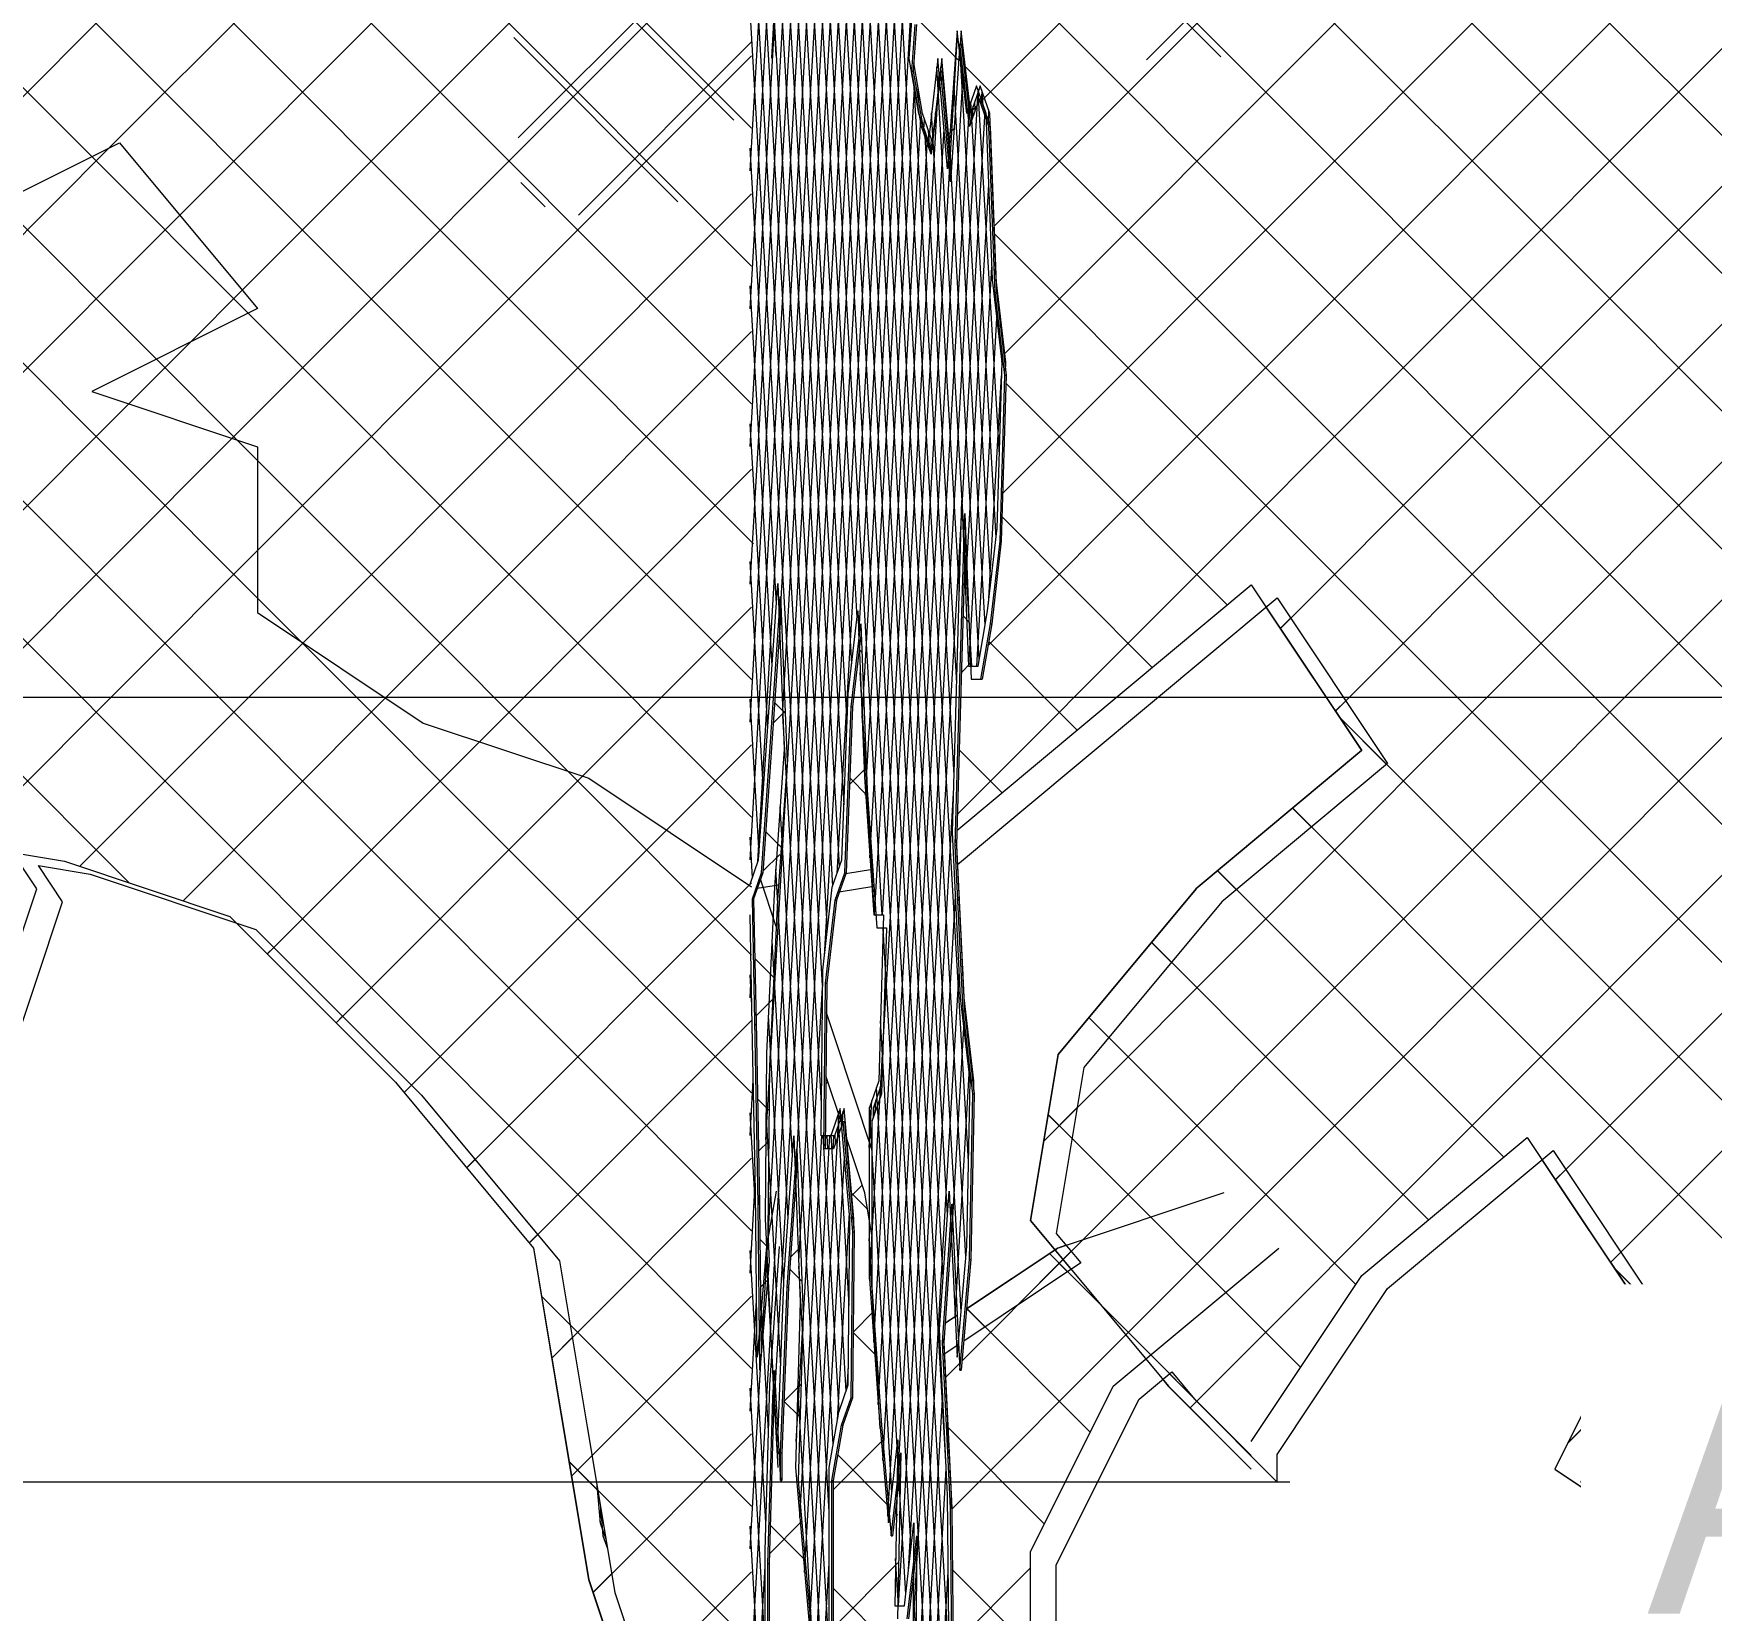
# Model space of a CAD drawing. Header units: millimetres. Extents: x -35517 to 139323, y -3702 to 5999.
# Drawn here: x 134307 to 135261, y 1986 to 2884 of the extents above; entities that cross this region are included whole.
import ezdxf

# ---------------------------------------------------------------- set-up
doc = ezdxf.new("R2010")
doc.units = ezdxf.units.MM
for name, color, linetype, lineweight in [('G-ANNO-TEXT', 231, 'Continuous', 5), ('G-IMPT', 8, 'Continuous', 5), ('L-PLNT', 71, 'Continuous', 5)]:
    doc.layers.add(name, color=color, linetype=linetype, lineweight=lineweight)
doc.styles.add('Arial', font='arial.ttf', dxfattribs={"width": 0.9, "height": 150})

# ---------------------------------------------------------------- blocks, each defined once
blk = doc.blocks.new('SVA_Shades of Green Tree - Australian_Tree_based_on_Leopard_Tree_2901-1101184-GENERAL EAST ELEVATION')
at = {"layer": 'G-IMPT'}
for p, q in [((26189.12, 2802), (26161.9, 3271.99)), ((26185.78, 2781.17), (26160.01, 3226.25)), ((26158.84, 2691.39), (26188.7, 3206.92)), ((26506.91, 2690.55), (27021.58, 3206.08)), ((26138.98, 2751.37), (25710.09, 3180.99)), ((26138.98, 2829.8), (25792.46, 3176.91)), ((26138.2, 2648.69), (26168.8, 3177.13)), ((26155.07, 2704.68), (26182.34, 3175.56)), ((26276.97, 2773.93), (26678.65, 3176.28)), ((26441.88, 2703.84), (26911.97, 3174.71)), ((26168.55, 2780.59), (26191.08, 3169.58)), ((26674.26, 2779.75), (27062.6, 3168.74)), ((26144.03, 2670.89), (26172.31, 3159.31)), ((26189.93, 2866.35), (26173.24, 3154.61)), ((26282.51, 2701.06), (26739.15, 3158.47)), ((26138.98, 2672.95), (25667.02, 3145.7)), ((26147.6, 2654.16), (26175.82, 3141.49)), ((25763.61, 2813.67), (25442.9, 3134.91)), ((26165.96, 2652.87), (26138.2, 3132.23)), ((26174.06, 2797.39), (26193.46, 3132.25)), ((26313.15, 2653.32), (26799.66, 3140.65)), ((26084.54, 2570.62), (25525.66, 3130.44)), ((26153, 2871.28), (26138.2, 3126.75)), ((26180.46, 2794.68), (26161.93, 3114.67)), ((26140.11, 2593.38), (25623.95, 3110.42)), ((25813.66, 2780.42), (26138.98, 3106.29)), ((26178.71, 2799.13), (26196.45, 3105.6)), ((25280.84, 2403.55), (25963.44, 3087.3)), ((25773.5, 2818.62), (26032.53, 3078.08)), ((26151.98, 2102.35), (26208.14, 3072.1)), ((26175.5, 2801.78), (26160.18, 3066.45)), ((26164.04, 2232.15), (26212.68, 3072.1)), ((26189.44, 2827.68), (26203.6, 3072.1)), ((26258.3, 2156.42), (26205.27, 3072.1)), ((26261.02, 2187.78), (26209.81, 3072.1)), ((26388.63, 2101.5), (27356.76, 3071.25)), ((26596.51, 2231.3), (27435.06, 3071.25)), ((26226.7, 2623.58), (26201.23, 3063.47)), ((26262.44, 2241.71), (26215.17, 3058.04)), ((26164.16, 2605.51), (26138.2, 3053.8)), ((26201.98, 2808.88), (26215.94, 3049.93)), ((26164.34, 2759.29), (26147.94, 3042.52)), ((26207.75, 2872.31), (26198.25, 3036.4)), ((26601.71, 2758.44), (26318.95, 3041.67)), ((25849.26, 2737.65), (26138.98, 3027.86)), ((26138.2, 2805.55), (26151.06, 3027.56)), ((26629.65, 2652.02), (26248.06, 3034.26)), ((26406.14, 2870.43), (26248.11, 3028.73)), ((26171.64, 2790.02), (26158.11, 3023.68)), ((26209.87, 2866.75), (26218.76, 3020.27)), ((26727.62, 2789.18), (26494.35, 3022.83)), ((26138.2, 2727.12), (26154.61, 3010.52)), ((26167.78, 2778.26), (26154.23, 3012.37)), ((26204.98, 2841.82), (26195.28, 3009.34)), ((26269.77, 2845.15), (26434.01, 3009.67)), ((26661.06, 2777.42), (26427.34, 3011.53)), ((26212.65, 2836.26), (26221.59, 2990.61)), ((26202.2, 2811.33), (26192.3, 2982.27)), ((26128.99, 2834.34), (25984.81, 2978.75)), ((26153.6, 2709.43), (26138.2, 2975.37)), ((26214.65, 2792.33), (26224.41, 2960.96)), ((26598.63, 2604.67), (26240.44, 2963.46)), ((26006.2, 2824.36), (26138.98, 2957.37)), ((25843.47, 2653.42), (26138.98, 2949.43)), ((26150.54, 2869.62), (26154.83, 2943.71)), ((26363.73, 2868.78), (26437.69, 2942.87)), ((26215.4, 2726.98), (26227.24, 2931.3)), ((26182.67, 2789.08), (26190.72, 2928.08)), ((26199.43, 2780.84), (26190.75, 2930.69)), ((26152.21, 2655.08), (26138.2, 2896.94)), ((26216.36, 2665.12), (26230.06, 2901.64)), ((26228, 2395.49), (26256.26, 2883.45)), ((26256.98, 2868.47), (26233.14, 2892.35)), ((26258.15, 2877.93), (26258.47, 2883.45)), ((26097.08, 2787.87), (26003.7, 2881.4)), ((26040.53, 2780.32), (26138.98, 2878.94)), ((25857.94, 2589.49), (26138.98, 2871)), ((26197.02, 2743.91), (26189.93, 2866.35)), ((26197.49, 2652.99), (26209.87, 2866.75)), ((26215.21, 2743.55), (26207.75, 2872.31)), ((26264.28, 2523.62), (26244.53, 2864.65)), ((26246.89, 2862.21), (26246.75, 2864.65)), ((26275.18, 2570.81), (26257.88, 2869.43)), ((26416.58, 2708.59), (26259.8, 2865.64)), ((26260.83, 2856.69), (26260.1, 2869.43)), ((26230.64, 2597.93), (26245.87, 2860.86)), ((26231.11, 2370.73), (26259.29, 2857.31)), ((26247.87, 2857.24), (26248.08, 2860.86)), ((26272, 2547.28), (26254.06, 2856.91)), ((26261.25, 2853.06), (26261.5, 2857.31)), ((26217.8, 2611.46), (26231.74, 2852.17)), ((26254.25, 2461.66), (26231.58, 2853.08)), ((26233.66, 2847.13), (26233.95, 2852.17)), ((26234.38, 2843.02), (26233.79, 2853.08)), ((26240.64, 2378.46), (26268, 2850.92)), ((26280.03, 2643.92), (26268.04, 2850.79)), ((26269.86, 2844.87), (26270.21, 2850.92)), ((26270.75, 2842.33), (26270.26, 2850.79)), ((26197.87, 2580.99), (26212.65, 2836.26)), ((26217.35, 2628.18), (26204.98, 2841.82)), ((26238.22, 2415.06), (26262.96, 2842.33)), ((26257.27, 2566.21), (26241.51, 2838.51)), ((26243.8, 2837.15), (26243.72, 2838.51)), ((26258.88, 2615.09), (26271.89, 2839.72)), ((26262.96, 2838.33), (26267.22, 2842.59)), ((26278.2, 2596.95), (26263.85, 2844.88)), ((26264.79, 2835.6), (26265.18, 2842.33)), ((26266.34, 2840.07), (26266.06, 2844.88)), ((26273.76, 2833.67), (26274.11, 2839.72)), ((26186.63, 2779.03), (26189.44, 2827.68)), ((26219.9, 2569.38), (26235.28, 2834.96)), ((26227.95, 2473.07), (26248.59, 2829.5)), ((26237.15, 2828.91), (26237.5, 2834.96)), ((26255.76, 2513.93), (26237.55, 2828.45)), ((26240.25, 2819.98), (26239.76, 2828.45)), ((26250.59, 2825.94), (26254.28, 2829.63)), ((26250.6, 2825.88), (26250.81, 2829.5)), ((25624.17, 2669.04), (25773.5, 2818.62)), ((26147.76, 2653.54), (26138.2, 2818.51)), ((26228.34, 2636.66), (26239.18, 2823.76)), ((26241.04, 2817.71), (26241.39, 2823.76)), ((26268.59, 2527.67), (26251.59, 2821.27)), ((25852.59, 2724.54), (25763.61, 2813.67)), ((26197.12, 2724.99), (26201.98, 2808.88)), ((26251.45, 1960.9), (26202.2, 2811.33)), ((26021.58, 2785.06), (26007.79, 2798.88)), ((26147.14, 2254.07), (26178.71, 2799.13)), ((26193.46, 2491.72), (26175.5, 2801.78)), ((26197.47, 2657.79), (26189.12, 2802)), ((26260.7, 2568.05), (26274, 2797.71)), ((26276.12, 2795.98), (26276.22, 2797.71)), ((26305.22, 2253.23), (26849.36, 2798.29)), ((25883.81, 2536.97), (26138.98, 2792.57)), ((26147.79, 2186.76), (26182.67, 2789.08)), ((26165.91, 2656.56), (26174.06, 2797.39)), ((26191.64, 2444.67), (26171.64, 2790.02)), ((26196.07, 2525.05), (26180.46, 2794.68)), ((26200.09, 2541.03), (26214.65, 2792.33)), ((26316.31, 2185.92), (26917.62, 2788.23)), ((26628.73, 2655.71), (26769.32, 2796.55)), ((25635.36, 2601.82), (25813.66, 2780.42)), ((25800.38, 2698.4), (25711.4, 2787.53)), ((26149.85, 2143.99), (26186.63, 2779.03)), ((26164.98, 2718.93), (26168.55, 2780.59)), ((26197.91, 2571.66), (26185.78, 2781.17)), ((26247.11, 1957.47), (26199.43, 2780.84)), ((26612.7, 2718.09), (26674.26, 2779.75)), ((26189.12, 2409.75), (26167.78, 2778.26)), ((26392.56, 2654.23), (26277.13, 2769.86)), ((26351.91, 2143.15), (26985.88, 2778.18)), ((27028.96, 2408.9), (26661.06, 2777.42)), ((26185.23, 2398.55), (26164.34, 2759.29)), ((25857.94, 2562.31), (25669.58, 2750.99)), ((26262.67, 2523.62), (26275.82, 2750.66)), ((26277.93, 2748.93), (26278.03, 2750.66)), ((26961.84, 2397.7), (26601.71, 2758.44)), ((26243.43, 1942.57), (26197.02, 2743.91)), ((26223.59, 2598.81), (26215.21, 2743.55)), ((25819.77, 2708.11), (25849.26, 2737.65)), ((26141.4, 2684.85), (26138.2, 2740.08)), ((26011.44, 2565.41), (25852.59, 2724.54)), ((26165.86, 2185.1), (26197.12, 2724.99)), ((26201.91, 2493.98), (26215.4, 2726.98)), ((26267.21, 2523.62), (26278.67, 2721.47)), ((26280.64, 2717.22), (26280.89, 2721.47)), ((26627.84, 2184.25), (27166.82, 2724.14)), ((25995.49, 2570.41), (26138.98, 2714.14)), ((26160.57, 2642.85), (26164.98, 2718.93)), ((26536.75, 2642.01), (26612.7, 2718.09)), ((26138.98, 2202.37), (25638.26, 2703.94)), ((25784.74, 2673.02), (25819.77, 2708.11)), ((26152.21, 2655.34), (26155.07, 2704.68)), ((26178.77, 2274.75), (26153.6, 2709.43)), ((26392.62, 2654.49), (26441.88, 2703.84)), ((26850.54, 2273.91), (26416.58, 2708.59)), ((25846.2, 2652.51), (25800.38, 2698.4)), ((26281.54, 2696.2), (26281.48, 2697.23)), ((26283.75, 2696.2), (26283.69, 2697.23)), ((26150.73, 2523.78), (26141.4, 2684.85)), ((26142.69, 2412.46), (26158.84, 2691.39)), ((26256.15, 2439.36), (26506.91, 2690.55)), ((26273.8, 2558.95), (26281.33, 2688.96)), ((26315.79, 2652.69), (26283.76, 2684.79)), ((25652.93, 2540.99), (25784.74, 2673.02)), ((26138.2, 2570.27), (26144.03, 2670.89)), ((26203.92, 2450.27), (26216.36, 2665.12)), ((26140.24, 2626.42), (26138.2, 2661.65)), ((26151.28, 2639.23), (26152.21, 2655.34)), ((26185.46, 2080.85), (26152.21, 2655.08)), ((26163.1, 2608.13), (26165.91, 2656.56)), ((26213.44, 2382.08), (26197.47, 2657.79)), ((26376.54, 2638.38), (26392.62, 2654.49)), ((26965.82, 2080), (26392.56, 2654.23)), ((26580.38, 2607.28), (26628.73, 2655.71)), ((25674.34, 2484), (25843.47, 2653.42)), ((25857.94, 2640.74), (25846.2, 2652.51)), ((26138.2, 2491.84), (26147.6, 2654.16)), ((26153.21, 2559.42), (26147.76, 2653.54)), ((26182.15, 2373.4), (26165.96, 2652.87)), ((26180.46, 2358.86), (26197.49, 2652.99)), ((26281.94, 2622.05), (26313.15, 2653.32)), ((26409.75, 2558.58), (26315.79, 2652.69)), ((26908.65, 2372.55), (26629.65, 2652.02)), ((25937.77, 2560.78), (25857.94, 2640.74)), ((26066.7, 2563.31), (26138.98, 2635.71)), ((26138.2, 2413.41), (26151.28, 2639.23)), ((26154.96, 2545.9), (26160.57, 2642.85)), ((26213.6, 2382.08), (26228.34, 2636.66)), ((26273.51, 2535.19), (26376.54, 2638.38)), ((26439.96, 2545.06), (26536.75, 2642.01)), ((26138.98, 2123.95), (25630.05, 2633.73)), ((26148.25, 2488.14), (26140.24, 2626.42)), ((26220.49, 2574.03), (26217.35, 2628.18)), ((26230.49, 2558.11), (26226.7, 2623.58)), ((26156.77, 2498.85), (26163.1, 2608.13)), ((26206.4, 2414.63), (26217.8, 2611.46)), ((26243.06, 2341.85), (26258.5, 2608.36)), ((26367.03, 2522.94), (26281.55, 2608.57)), ((26471.29, 2498.01), (26580.38, 2607.28)), ((26179.42, 2341.97), (26164.16, 2605.51)), ((26206.13, 2174.72), (26230.64, 2597.93)), ((26228.75, 2509.73), (26223.59, 2598.81)), ((26861.73, 2341.13), (26598.63, 2604.67)), ((25705.66, 2436.95), (25857.94, 2589.49)), ((26145.77, 2452.5), (26138.2, 2583.23)), ((26187.71, 2405.69), (26197.87, 2580.99)), ((25930.79, 2505.6), (25995.49, 2570.41)), ((26138.98, 2516.09), (26084.54, 2570.62)), ((26199.1, 2551.18), (26197.91, 2571.66)), ((26209.06, 2382.08), (26219.9, 2569.38)), ((26227.8, 2447.68), (26220.49, 2574.03)), ((25882.14, 2538.08), (25857.94, 2562.31)), ((26034.56, 2463.83), (25937.77, 2560.78)), ((25984.17, 2480.65), (26066.7, 2563.31)), ((26138.98, 2437.66), (26011.44, 2565.41)), ((26042.9, 2461.05), (26138.98, 2557.29)), ((26242.7, 2347.3), (26230.49, 2558.11)), ((26262.75, 2548.97), (26259.42, 2552.31)), ((26439.83, 2545.06), (26445.79, 2551.02)), ((25756.8, 2409.75), (25883.81, 2536.97)), ((26138.98, 2280.8), (25882.14, 2538.08)), ((26201.77, 2531.63), (26200.21, 2533.19)), ((26324.32, 2487.3), (26273.96, 2537.74)), ((25784.63, 2400.46), (25657.23, 2528.08)), ((26258.49, 2520.13), (26263.66, 2525.32)), ((26208.89, 2382.08), (26200.91, 2520.02)), ((25815.53, 2390.15), (25930.79, 2505.6)), ((26143.29, 2416.86), (26138.2, 2504.8)), ((26158.16, 2496.88), (26152.12, 2502.92)), ((26236.21, 2380.97), (26228.75, 2509.73)), ((26471.16, 2498.01), (26477.11, 2503.97)), ((26151.31, 2491.21), (26158.12, 2498.02)), ((26183.15, 2042.31), (26156.9, 2495.64)), ((26500.34, 2467.71), (26473.3, 2494.8)), ((26926, 2041.47), (26473.43, 2494.8)), ((25863.59, 2359.86), (25984.17, 2480.65)), ((26090.59, 2430.39), (26138.98, 2478.86)), ((26208.61, 2139.08), (26227.95, 2473.07)), ((26281.6, 2451.66), (26257.21, 2476.09)), ((26138.98, 2359.23), (26034.56, 2463.83)), ((26194.71, 2456.25), (26204.31, 2465.86)), ((25902.75, 2320.65), (26042.9, 2461.05)), ((26205.03, 2449.93), (26194.86, 2460.12)), ((26233.25, 2353.69), (26227.8, 2447.68)), ((26245.33, 2302.66), (26253.95, 2451.44)), ((26182.97, 1966.99), (26155.36, 2443.71)), ((26457.62, 2432.07), (26446.85, 2442.86)), ((26922.9, 1966.14), (26446.98, 2442.86)), ((25941.41, 2280.95), (26090.59, 2430.39)), ((26139.53, 2403.38), (26138.2, 2426.37)), ((26155.88, 2420.74), (26147.03, 2429.6)), ((26145.45, 2406.91), (26155.08, 2416.56)), ((26162.33, 2245.05), (26152.89, 2408.06)), ((26192.6, 2405.63), (26207.93, 2408.19)), ((26235.96, 2376.16), (26238.22, 2415.06)), ((26414.91, 2396.43), (26404.13, 2407.22)), ((26567, 2244.21), (26404.26, 2407.22)), ((25977.01, 2238.18), (26137.58, 2399.02)), ((26137.58, 2399.02), (26138.98, 2400.43)), ((26142.3, 2397.24), (26154.38, 2399.25)), ((26153.05, 2375.49), (26144.09, 2402.39)), ((26211.09, 2103.44), (26228, 2395.49)), ((26247.4, 2259.87), (26255.08, 2392.53)), ((26257.16, 2390.29), (26257.29, 2392.53)), ((26221.72, 2051.77), (26240.64, 2378.46)), ((26248.08, 2175.91), (26236.21, 2380.97)), ((26213.78, 2071.55), (26231.11, 2370.73)), ((26240.27, 1918.71), (26213.9, 2374.09)), ((26234.22, 2345.97), (26235.96, 2376.16)), ((25863.46, 2359.86), (25867.19, 2363.6)), ((26159.85, 2209.41), (26150.7, 2367.34)), ((26377.94, 2355.03), (26366.49, 2366.5)), ((26524.29, 2208.56), (26366.62, 2366.5)), ((26151.65, 2346.54), (26140.87, 2357.34)), ((26249.8, 2067.84), (26233.25, 2353.69)), ((26249.46, 2217.08), (26257.15, 2349.76)), ((26259.23, 2347.52), (26259.36, 2349.76)), ((26139.19, 2330.8), (26138.2, 2347.94)), ((26138.2, 2334.98), (26138.89, 2346.79)), ((26164.45, 2082.32), (26179.41, 2340.75)), ((26216.51, 2040.18), (26234.22, 2345.97)), ((26222.62, 1988.92), (26243.06, 2341.85)), ((26245.57, 2297.74), (26242.7, 2347.3)), ((26603.53, 2081.47), (26861.52, 2339.9)), ((26141.51, 2324.53), (26151.05, 2334.09)), ((25902.62, 2320.65), (25906.35, 2324.39)), ((26012.6, 2195.41), (26138.98, 2322)), ((26141.63, 2319.18), (26141.62, 2320.06)), ((26157.44, 2172.53), (26148.64, 2324.57)), ((26229.77, 2021.65), (26212.38, 2321.82)), ((26342.34, 2312.26), (26330.89, 2323.73)), ((26482.81, 2171.68), (26331.02, 2323.73)), ((26252.83, 2196.88), (26259.84, 2317.85)), ((26261.81, 2313.6), (26262.05, 2317.85)), ((26228.35, 2009.47), (26245.33, 2302.66)), ((26250.56, 2211.55), (26245.57, 2297.74)), ((26254.9, 2154.11), (26262.87, 2291.71)), ((26264.84, 2287.46), (26265.08, 2291.71)), ((25941.28, 2280.95), (25945.51, 2285.18)), ((26138.2, 2256.55), (26140.02, 2287.97)), ((26181.29, 2285.95), (26182.46, 2287.13)), ((26190.53, 2262.9), (26181.33, 2290.53)), ((26221.88, 2079.4), (26210.04, 2283.83)), ((26212.53, 2279.02), (26212.26, 2283.83)), ((26149.19, 2270.58), (26142.42, 2277.36)), ((26205.93, 2249.65), (26207.48, 2276.46)), ((26218.85, 2053.27), (26206.15, 2272.63)), ((26208.64, 2267.82), (26208.36, 2272.63)), ((26209.31, 2269.73), (26209.7, 2276.46)), ((26305.09, 2253.23), (26324.39, 2272.56)), ((26141.33, 2215.47), (26138.2, 2269.51)), ((26155.63, 2125.48), (26147.29, 2269.43)), ((26171.94, 1976.41), (26188.96, 2270.36)), ((26194.52, 2159.72), (26188.23, 2268.27)), ((26190.73, 2263.46), (26190.45, 2268.27)), ((26190.79, 2263.63), (26191.18, 2270.36)), ((26321.43, 2254.78), (26307.65, 2268.58)), ((26451.48, 2124.64), (26307.77, 2268.58)), ((26142.99, 2247.59), (26148.8, 2253.41)), ((26166.49, 2039.14), (26179.06, 2256.27)), ((26169.21, 2007.78), (26183.6, 2256.27)), ((26188.9, 2099.83), (26179.84, 2256.27)), ((26180.95, 2250.55), (26181.28, 2256.27)), ((26182.49, 2248.88), (26182.06, 2256.27)), ((26192.8, 2111.03), (26184.34, 2257.07)), ((26185.39, 2248.88), (26185.82, 2256.27)), ((26186.83, 2252.26), (26186.55, 2257.07)), ((26230.84, 1973.96), (26247.4, 2259.87)), ((26638.72, 2038.3), (26855.49, 2255.43)), ((26174.66, 1945.05), (26191.97, 2243.9)), ((26193.98, 2240.28), (26194.19, 2243.9)), ((25976.88, 2238.18), (25981.62, 2242.93)), ((26025.44, 2129.84), (26138.98, 2243.57)), ((26596.38, 2231.3), (26602.34, 2237.27)), ((26138.2, 2178.12), (26141.16, 2229.16)), ((26143.53, 2217.42), (26143.46, 2224.82)), ((26195.58, 2221.84), (26202.05, 2228.31)), ((26205.05, 2214.63), (26196.12, 2223.57)), ((26230.53, 1890.16), (26249.46, 2217.08)), ((26187.87, 2094.72), (26194.7, 2212.54)), ((26196.7, 2208.92), (26196.91, 2212.54)), ((26012.48, 2195.41), (26017.22, 2200.16)), ((26148.74, 2192.6), (26143.77, 2197.58)), ((26212.19, 2089.86), (26205.93, 2197.98)), ((26147.17, 2036.26), (26138.2, 2191.08)), ((26138.2, 2021.27), (26147.79, 2186.76)), ((26149.04, 2160.81), (26147.34, 2190.15)), ((26161.16, 2187.36), (26166.86, 2193.07)), ((26318.86, 2178.92), (26308.49, 2189.31)), ((26337.92, 2159.96), (26308.62, 2189.31)), ((26316.19, 2185.92), (26320.93, 2190.67)), ((26627.71, 2184.25), (26633.67, 2190.22)), ((26167.61, 2173.7), (26160.7, 2180.63)), ((26181.46, 1914.71), (26165.97, 2182.13)), ((26258.83, 2128.34), (26316.31, 2185.92)), ((26289.91, 2159.59), (26316.19, 2185.92)), ((26657.75, 2153.18), (26629.68, 2181.29)), ((26896.79, 1913.86), (26629.81, 2181.29)), ((26144.03, 2170.2), (26148.21, 2174.38)), ((26035.78, 2148.76), (26019.44, 2165.13)), ((26138.98, 2045.52), (26019.57, 2165.13)), ((26036.63, 2062.62), (26138.98, 2165.14)), ((26138.2, 2099.69), (26141.84, 2162.56)), ((26148.68, 2088.54), (26144.61, 2158.79)), ((26154, 2075.2), (26149.04, 2160.81)), ((26271.88, 2147.56), (26261.51, 2157.94)), ((26331.77, 2087.69), (26261.64, 2157.94)), ((26423.38, 2074.35), (26337.92, 2159.96)), ((26196.78, 2144.61), (26208.49, 2156.34)), ((26256.13, 2154.27), (26249.1, 2149.58)), ((26256.12, 2154.35), (26249.11, 2149.67)), ((26025.32, 2129.84), (26036.99, 2141.53)), ((26138.2, 1942.84), (26149.85, 2143.99)), ((26210.25, 2130.98), (26196.78, 2144.48)), ((26252.91, 2043.98), (26351.91, 2143.15)), ((26193.47, 2112.97), (26194.19, 2125.32)), ((26249.32, 2118.81), (26257.45, 2126.95)), ((26390.07, 2107.59), (26376.81, 2120.88)), ((26146.71, 1965.78), (26138.2, 2112.66)), ((26157.46, 2105.23), (26167.2, 2114.98)), ((26176.15, 1928), (26165.37, 2114.12)), ((26603.4, 2081.47), (26640.5, 2118.63)), ((26631.64, 2100.9), (26619.28, 2113.28)), ((26805.22, 1927.16), (26619.41, 2113.28)), ((26151.54, 2099.29), (26153.4, 2101.15)), ((26166.66, 2096.22), (26157.47, 2105.43)), ((26232.34, 1842.93), (26247.78, 2109.65)), ((26249.87, 2107.4), (26250, 2109.65)), ((26388.51, 2101.5), (26392.24, 2105.24)), ((26252.02, 2067.84), (26250.58, 2092.63)), ((26048.87, 1996.45), (26138.98, 2086.72)), ((26185.48, 2054.87), (26213.73, 2083.16)), ((26305.66, 2035.41), (26250.68, 2090.49)), ((26036.5, 2062.62), (26048.18, 2074.31)), ((26216.97, 2045.83), (26188.03, 2074.81)), ((26226.74, 1995.52), (26222.16, 2074.55)), ((26051.45, 2054.64), (26035.11, 2071.01)), ((26138.98, 1967.09), (26035.24, 2071.01)), ((26242.26, 1935.83), (26249.85, 2066.88)), ((26251.93, 2064.63), (26252.06, 2066.88)), ((26052.8, 2036.77), (26053.22, 2044)), ((26147.83, 1868), (26138.2, 2034.23)), ((26149.2, 2018.52), (26167.63, 2036.98)), ((26169.55, 2014.9), (26149.67, 2034.81)), ((26222.28, 2040.5), (26220.74, 2042.05)), ((26638.59, 2038.3), (26640.1, 2039.81)), ((26222.58, 1988.92), (26221.02, 2015.74)), ((26048.74, 1996.45), (26059.37, 2007.09)), ((26068.45, 1937.64), (26138.98, 2008.29)), ((26138.2, 1864.41), (26146.71, 2011.29)), ((26177.39, 1913.69), (26183.15, 2013.18)), ((26185.48, 1976.44), (26222.28, 2013.3)), ((26248.05, 1957.47), (26250.99, 2008.27)), ((26297.73, 1964.93), (26253.24, 2009.49)), ((26253.66, 1966.3), (26297.73, 2010.44)), ((26232.29, 1952.05), (26185.48, 1998.94)), ((26238.45, 1871.66), (26231.08, 1998.94))]:
    blk.add_line(p, q, dxfattribs=at)
at = {"layer": 'G-IMPT', "flags": 128}
for points in [[(26154, 2083.28), (26157.64, 2177.64), (26163.11, 2256.27), (26166.75, 2161.91), (26164.02, 2067.55), (26169.49, 2004.65), (26174.95, 1941.74)], [(26183.15, 1973.2), (26183.15, 2067.55), (26188.62, 2099.01), (26194.08, 2114.73), (26195, 2209.09), (26189.53, 2272), (26184.06, 2256.27), (26178.6, 2256.27), (26179.51, 2350.63), (26184.97, 2397.81), (26190.44, 2413.53), (26194.08, 2507.89), (26199.55, 2555.07), (26203.2, 2460.71), (26208.66, 2382.08), (26214.13, 2382.08), (26211.4, 2287.72), (26205.93, 2272), (26205.93, 2177.64), (26211.4, 2099.01), (26216.86, 2036.1), (26222.33, 2083.28), (26220.51, 1988.92), (26225.97, 1988.92), (26231.44, 2036.1), (26230.53, 1941.74)], [(26251.48, 1957.47), (26250.57, 2051.83), (26246.02, 2146.19), (26251.48, 2224.82), (26256.04, 2130.46), (26261.51, 2193.37), (26263.33, 2287.72), (26257.86, 2334.9), (26253.31, 2429.26), (26256.04, 2523.62), (26258.77, 2617.98), (26262.42, 2523.62), (26267.88, 2523.62), (26273.35, 2555.07), (26278.82, 2602.25), (26281.55, 2696.61), (26276.08, 2743.79), (26272.44, 2838.15), (26266.97, 2853.87), (26261.51, 2838.15), (26256.04, 2885.33), (26250.57, 2806.69), (26245.11, 2869.6), (26239.64, 2822.42), (26234.17, 2838.15), (26228.71, 2869.6), (26234.17, 2948.23)], [(26423.38, 2082.44), (26486.21, 2176.79), (26580.45, 2255.43), (26643.28, 2161.07), (26596.16, 2066.71), (26690.4, 2003.8), (26784.64, 1940.9)], [(25700.88, 2302.61), (25732.29, 2396.96), (25669.46, 2491.32)], [(25685.17, 2774.4), (25779.41, 2821.58), (25857.94, 2727.22), (25763.7, 2680.04), (25857.94, 2648.59), (25857.94, 2554.23), (25952.18, 2491.32), (26046.42, 2459.87), (26138.98, 2398.09)], [(26283.62, 2691.51), (26283.77, 2696.61), (26278.3, 2743.79), (26274.65, 2838.15), (26269.19, 2853.87), (26263.72, 2838.15), (26258.25, 2885.33), (26257.74, 2877.93)], [(26252.73, 2807.37), (26247.32, 2869.6), (26241.85, 2822.42), (26236.39, 2838.15), (26231.37, 2867)], [(26138.2, 2399.55), (26143.06, 2413.53), (26154, 2570.8), (26157.64, 2476.44), (26152.17, 2397.81), (26147.62, 2303.45), (26146.71, 2209.09), (26151.26, 2114.73), (26154, 2067.55)], [(26255.88, 2430.19), (26423.38, 2569.95), (26486.21, 2475.6), (26391.97, 2396.96), (26313.44, 2302.61), (26297.73, 2208.25), (26376.26, 2113.89), (26423.38, 2066.71)], [(26431.72, 2557.24), (26486.08, 2475.6), (26391.84, 2396.96), (26313.31, 2302.61), (26297.6, 2208.25), (26320.88, 2180.27)], [(25465.28, 2444.14), (25559.52, 2444.14), (25653.76, 2428.42), (25748, 2412.69), (25842.24, 2381.24), (25936.48, 2286.88), (26015.01, 2192.52), (26030.72, 2098.16), (26046.42, 2003.8), (26077.84, 1909.45), (26077.84, 1437.65), (26062.13, 1343.29), (26030.72, 1248.94), (26030.72, 1060.22), (26062.13, 965.86), (26062.13, 588.43), (26046.42, 494.07), (26015.01, 399.71), (26015.01, 210.99), (25983.6, 116.64), (25983.6, 22.28), (26077.84, 6.55), (26138.98, 6.55)], [(26265.44, 2282.26), (26265.54, 2287.72), (26260.08, 2334.9), (26255.73, 2424.96)], [(25845.76, 2377.58), (25936.35, 2286.88), (26014.88, 2192.52), (26030.59, 2098.16), (26046.3, 2003.8), (26077.71, 1909.45), (26077.71, 1437.65), (26062, 1343.29), (26030.59, 1248.94), (26030.59, 1060.22), (26062, 965.86), (26062, 588.43), (26046.3, 494.07), (26014.88, 399.71), (26014.88, 210.99), (25983.47, 116.64), (25983.47, 22.28), (25998.32, 19.8)], [(26153.09, 2224.82), (26147.62, 2193.37), (26142.15, 2130.46), (26141.24, 2224.82), (26139.42, 2319.18), (26138.2, 2382.2)], [(26213.17, 2286.45), (26208.14, 2272), (26208.14, 2266.39)], [(26197.16, 2203.66), (26197.21, 2209.09), (26191.74, 2272), (26186.28, 2256.27), (26180.81, 2256.27)], [(26207.52, 2199.74), (26203.49, 2223.97), (26192.53, 2256.89)], [(26588.79, 2242.71), (26643.15, 2161.07), (26596.03, 2066.71), (26690.27, 2003.8), (26784.51, 1940.9), (26878.75, 1877.99), (26879.69, 1879.88)], [(26407.68, 2223.97), (26313.44, 2192.52), (26261.39, 2157.78)], [(26145.8, 117.48), (26141.24, 211.84), (26139.42, 306.2), (26139.42, 400.55), (26142.15, 494.91), (26145.8, 589.27), (26145.8, 1344.14), (26148.53, 1438.5), (26148.53, 1642.94), (26149.44, 1737.3), (26148.53, 1831.66), (26146.71, 1926.02), (26146.71, 2020.37), (26149.44, 2114.73), (26154.91, 2193.37)], [(26282.02, 116.64), (26203.49, 210.99), (26172.08, 305.35), (26172.08, 399.71), (26219.2, 494.07), (26282.02, 588.43), (26282.02, 1343.29), (26329.14, 1437.65), (26329.14, 1642.1), (26344.85, 1736.46), (26329.14, 1830.81), (26297.73, 1925.17), (26297.73, 2019.53), (26344.85, 2113.89), (26439.09, 2192.52)], [(26318.06, 2194.11), (26313.31, 2192.52), (26261.4, 2157.87)], [(26252.86, 2044.43), (26252.79, 2051.83), (26248.49, 2140.82)], [(26372.98, 2117.68), (26376.13, 2113.89), (26423.25, 2066.71)], [(26051.03, 2057.15), (26052.86, 2036.1), (26056.08, 2026.86)]]:
    blk.add_lwpolyline(points, dxfattribs=at)
at = {"layer": 'L-PLNT'}
for p, q in [((26230.3, 2862.21), (26232.16, 2888.94)), ((26232.9, 2888.94), (26231.04, 2862.21)), ((26257.63, 2877.93), (26252.17, 2799.3)), ((26263.1, 2830.75), (26257.63, 2877.93)), ((26257.63, 2877.93), (26258.37, 2877.93)), ((26258.37, 2877.93), (26263.66, 2832.35)), ((26235.77, 2830.75), (26230.3, 2862.21)), ((26230.3, 2862.21), (26231.04, 2862.21)), ((26231.04, 2862.21), (26236.51, 2830.75)), ((26246.7, 2862.21), (26241.23, 2815.03)), ((26252.17, 2799.3), (26246.7, 2862.21)), ((26246.7, 2862.21), (26247.44, 2862.21)), ((26247.44, 2862.21), (26252.5, 2804.02)), ((26268.57, 2846.48), (26263.1, 2830.75)), ((26274.03, 2830.75), (26268.57, 2846.48)), ((26268.57, 2846.48), (26269.31, 2846.48)), ((26269.31, 2846.48), (26274.77, 2830.75)), ((26241.23, 2815.03), (26235.77, 2830.75)), ((26235.77, 2830.75), (26236.51, 2830.75)), ((26236.51, 2830.75), (26241.42, 2816.62)), ((26277.68, 2736.4), (26274.03, 2830.75)), ((26274.03, 2830.75), (26274.77, 2830.75)), ((26274.77, 2830.75), (26278.42, 2736.4)), ((26283.15, 2689.22), (26277.68, 2736.4)), ((26277.68, 2736.4), (26278.42, 2736.4)), ((26278.42, 2736.4), (26283.88, 2689.22)), ((26280.41, 2594.86), (26283.15, 2689.22)), ((26283.88, 2689.22), (26281.15, 2594.86)), ((26283.15, 2689.22), (26283.88, 2689.22)), ((26257.63, 2516.23), (26260.37, 2610.58)), ((26260.37, 2610.58), (26264.01, 2516.23)), ((26260.79, 2599.66), (26258.37, 2516.23)), ((26274.95, 2547.68), (26280.41, 2594.86)), ((26281.15, 2594.86), (26275.68, 2547.68)), ((26280.41, 2594.86), (26281.15, 2594.86)), ((26144.66, 2406.14), (26155.59, 2563.4)), ((26155.59, 2563.4), (26159.24, 2469.05)), ((26256.18, 2410.76), (26438.1, 2562.56)), ((26438.1, 2562.56), (26500.93, 2468.2)), ((26155.85, 2556.58), (26145.4, 2406.14)), ((26199.66, 2534.86), (26201.15, 2547.68)), ((26201.33, 2542.9), (26200.4, 2534.86)), ((26201.15, 2547.68), (26204.79, 2453.32)), ((26269.48, 2516.23), (26274.95, 2547.68)), ((26275.68, 2547.68), (26270.22, 2516.23)), ((26274.95, 2547.68), (26275.68, 2547.68)), ((26195.68, 2500.5), (26199.66, 2534.86)), ((26200.4, 2534.86), (26196.42, 2500.5)), ((26254.9, 2421.87), (26257.63, 2516.23)), ((26258.37, 2516.23), (26255.64, 2421.87)), ((26264.01, 2516.23), (26269.48, 2516.23)), ((26269.48, 2516.23), (26270.22, 2516.23)), ((26192.04, 2406.14), (26195.68, 2500.5)), ((26196.42, 2500.5), (26192.77, 2406.14)), ((26195.68, 2500.5), (26196.42, 2500.5)), ((26159.24, 2469.05), (26153.77, 2390.41)), ((26500.93, 2468.2), (26406.69, 2389.57)), ((26500.89, 2468.2), (26500.93, 2468.2)), ((26204.79, 2453.32), (26210.26, 2374.69)), ((26259.46, 2327.51), (26254.9, 2421.87)), ((26254.9, 2421.87), (26255.64, 2421.87)), ((26255.64, 2421.87), (26260.2, 2327.51)), ((25747.01, 2389.57), (25733.27, 2410.21)), ((25733.27, 2410.21), (25762.72, 2405.3)), ((26139.48, 2391.24), (26144.66, 2406.14)), ((26145.4, 2406.14), (26140.22, 2391.24)), ((26144.66, 2406.14), (26145.4, 2406.14)), ((26186.57, 2390.41), (26192.04, 2406.14)), ((26192.77, 2406.14), (26187.31, 2390.41)), ((26192.04, 2406.14), (26192.77, 2406.14)), ((25762.72, 2405.3), (25856.96, 2373.84)), ((26188.96, 2395.17), (26208.61, 2398.45)), ((25715.6, 2295.21), (25747.01, 2389.57)), ((26141.01, 2311.78), (26139.48, 2391.24)), ((26139.48, 2391.24), (26140.22, 2391.24)), ((26140.22, 2391.24), (26141.75, 2311.78)), ((26153.77, 2390.41), (26149.21, 2296.06)), ((26181.1, 2343.23), (26186.57, 2390.41)), ((26187.31, 2390.41), (26181.84, 2343.23)), ((26186.57, 2390.41), (26187.31, 2390.41)), ((26406.69, 2389.57), (26328.16, 2295.21)), ((26406.65, 2389.57), (26406.69, 2389.57)), ((25856.96, 2373.84), (25951.2, 2279.49)), ((26210.26, 2374.69), (26215.72, 2374.69)), ((26215.72, 2374.69), (26212.99, 2280.33)), ((26180.19, 2248.88), (26181.1, 2343.23)), ((26181.84, 2343.23), (26180.93, 2248.88)), ((26181.1, 2343.23), (26181.84, 2343.23)), ((26186.8, 2310.94), (26181.68, 2326.32)), ((26264.92, 2280.33), (26259.46, 2327.51)), ((26259.46, 2327.51), (26260.2, 2327.51)), ((26260.2, 2327.51), (26265.66, 2280.33)), ((26142.84, 2217.42), (26141.01, 2311.78)), ((26141.75, 2311.78), (26143.57, 2217.42)), ((26207.52, 2248.68), (26186.8, 2310.94)), ((26149.21, 2296.06), (26148.3, 2201.7)), ((26328.16, 2295.21), (26312.45, 2200.85)), ((26328.16, 2295.21), (26328.11, 2295.21)), ((25951.16, 2279.49), (25951.2, 2279.49)), ((25951.2, 2279.49), (26029.73, 2185.13)), ((26212.99, 2280.33), (26207.52, 2264.6)), ((26263.1, 2185.97), (26264.92, 2280.33)), ((26265.66, 2280.33), (26263.84, 2185.97)), ((26264.92, 2280.33), (26265.66, 2280.33)), ((26191.12, 2264.6), (26185.66, 2248.88)), ((26196.59, 2201.7), (26191.12, 2264.6)), ((26191.12, 2264.6), (26191.86, 2264.6)), ((26191.86, 2264.6), (26197.33, 2201.7)), ((26207.52, 2264.6), (26207.52, 2170.24)), ((26159.24, 2170.24), (26164.7, 2248.88)), ((26164.7, 2248.88), (26168.35, 2154.52)), ((26185.66, 2248.88), (26180.19, 2248.88)), ((26500.93, 2169.4), (26595.17, 2248.03)), ((26595.17, 2248.03), (26658, 2153.67)), ((26164.97, 2242.05), (26159.97, 2170.24)), ((26143.75, 2123.07), (26142.84, 2217.42)), ((26142.84, 2217.42), (26143.57, 2217.42)), ((26143.57, 2217.42), (26144.41, 2130.71)), ((26251.66, 2197.07), (26253.08, 2217.42)), ((26253.08, 2217.42), (26257.63, 2123.07)), ((26253.38, 2211.16), (26252.4, 2197.07)), ((26148.3, 2201.7), (26149.12, 2184.85)), ((26195.68, 2107.34), (26196.59, 2201.7)), ((26197.33, 2201.7), (26196.42, 2107.34)), ((26196.59, 2201.7), (26197.33, 2201.7)), ((26247.61, 2138.79), (26251.66, 2197.07)), ((26252.4, 2197.07), (26248.35, 2138.79)), ((26312.41, 2200.85), (26312.45, 2200.85)), ((26312.45, 2200.85), (26326.47, 2184)), ((26029.69, 2185.13), (26029.73, 2185.13)), ((26029.73, 2185.13), (26045.44, 2090.77)), ((26149.12, 2184.85), (26143.75, 2123.07)), ((26257.63, 2123.07), (26263.1, 2185.97)), ((26263.84, 2185.97), (26258.37, 2123.07)), ((26326.47, 2184), (26259.8, 2139.5)), ((26263.1, 2185.97), (26263.84, 2185.97)), ((26155.59, 2075.89), (26159.24, 2170.24)), ((26159.97, 2170.24), (26156.33, 2075.89)), ((26159.24, 2170.24), (26159.97, 2170.24)), ((26207.52, 2170.24), (26212.99, 2091.61)), ((26438.1, 2075.04), (26500.93, 2169.4)), ((26168.35, 2154.52), (26165.61, 2060.16)), ((26658, 2153.67), (26610.88, 2059.32)), ((26657.95, 2153.67), (26658, 2153.67)), ((26252.17, 2044.43), (26247.61, 2138.79)), ((26247.61, 2138.79), (26248.35, 2138.79)), ((26248.35, 2138.79), (26252.91, 2044.43)), ((26256.93, 2137.58), (26248.68, 2132.07)), ((26151.04, 2107.34), (26152.11, 2122.81)), ((26152.11, 2122.81), (26152.86, 2107.34)), ((26257.63, 2123.07), (26258.37, 2123.07)), ((26359.57, 2106.49), (26378.11, 2121.96)), ((26378.11, 2121.96), (26390.98, 2106.49)), ((26152.41, 2116.54), (26151.77, 2107.34)), ((26148.3, 2012.98), (26151.04, 2107.34)), ((26151.77, 2107.34), (26149.04, 2012.98)), ((26151.04, 2107.34), (26151.77, 2107.34)), ((26152.86, 2107.34), (26155.59, 2060.16)), ((26190.21, 2091.61), (26195.68, 2107.34)), ((26196.42, 2107.34), (26190.95, 2091.61)), ((26195.68, 2107.34), (26196.42, 2107.34)), ((26312.45, 2012.14), (26359.57, 2106.49)), ((26390.98, 2106.49), (26438.1, 2059.32)), ((26184.75, 2060.16), (26190.21, 2091.61)), ((26190.95, 2091.61), (26185.48, 2060.16)), ((26190.21, 2091.61), (26190.95, 2091.61)), ((26212.99, 2091.61), (26218.46, 2028.71)), ((26045.44, 2090.77), (26061.14, 1996.41)), ((26155.59, 2060.16), (26155.59, 2075.89)), ((26155.59, 2075.89), (26156.33, 2075.89)), ((26156.33, 2075.89), (26156.33, 2060.16)), ((26218.46, 2028.71), (26223.92, 2075.89)), ((26223.92, 2075.89), (26222.1, 1981.53)), ((26438.1, 2059.32), (26438.1, 2075.04)), ((26223.78, 2068.24), (26219.2, 2028.71)), ((26155.59, 2060.16), (26156.33, 2060.16)), ((26165.61, 2060.16), (26171.08, 1997.25)), ((26184.75, 1965.8), (26184.75, 2060.16)), ((26184.75, 2060.16), (26185.48, 2060.16)), ((26185.48, 2060.16), (26185.48, 1965.8)), ((26610.83, 2059.32), (26610.88, 2059.32)), ((26610.88, 2059.32), (26705.12, 1996.41)), ((26053.03, 2045.18), (26054.46, 2028.71)), ((26253.08, 1950.07), (26252.17, 2044.43)), ((26252.17, 2044.43), (26252.91, 2044.43)), ((26252.91, 2044.43), (26253.82, 1950.07)), ((26054.46, 2028.71), (26056.97, 2021.47)), ((26218.46, 2028.71), (26219.2, 2028.71)), ((26227.57, 1981.53), (26233.03, 2028.71)), ((26233.03, 2028.71), (26232.12, 1934.35)), ((26232.97, 2021.76), (26228.31, 1981.53)), ((26148.3, 1918.62), (26148.3, 2012.98)), ((26148.3, 2012.98), (26149.04, 2012.98)), ((26149.04, 2012.98), (26149.04, 1918.62)), ((26312.45, 1917.78), (26312.45, 2012.14)), ((26061.1, 1996.41), (26061.14, 1996.41)), ((26061.14, 1996.41), (26092.56, 1902.05)), ((26171.08, 1997.25), (26176.55, 1934.35))]:
    blk.add_line(p, q, dxfattribs=at)

msp = doc.modelspace()

# ---------------------------------------------------------------- linework, layer by layer
at = {"layer": 'G-ANNO-TEXT', "color": 7}
for p, q in [((129510.55, 2506.02), (135920.69, 2506.02)), ((125567.47, 2059.41), (135021.59, 2059.41))]:
    msp.add_line(p, q, dxfattribs=at)

# ---------------------------------------------------------------- block references
at = {"layer": 'L-PLNT'}
msp.add_blockref('SVA_Shades of Green Tree - Australian_Tree_based_on_Leopard_Tree_2901-1101184-GENERAL EAST ELEVATION', (108576.23, 0), dxfattribs=at)

# ---------------------------------------------------------------- next in the draw order: texts
at = {"layer": 'G-ANNO-TEXT', "color": 7, "insert": (135224.79, 2134.41), "char_height": 150, "width": 3088.1002, "attachment_point": 1, "style": 'Arial', "bg_fill": 3, "box_fill_scale": 1.25, "bg_fill_color": 256, "bg_fill_true_color": 13158600, "bg_fill_transparency": 0}
msp.add_mtext('Aluminium windows and doors', dxfattribs=at)

doc.saveas('drawing.dxf')
